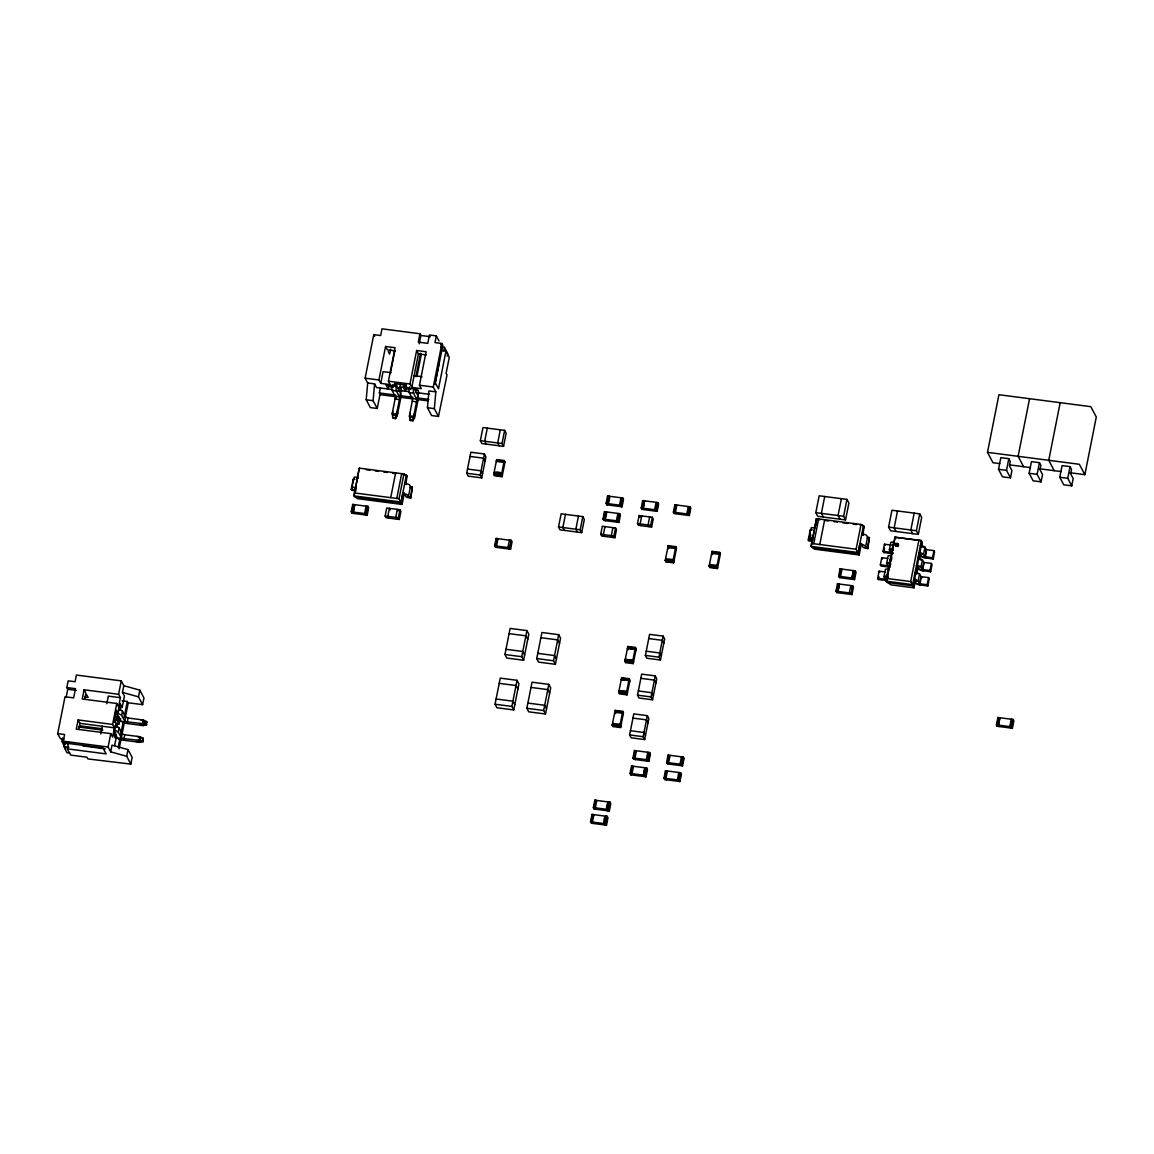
<?xml version="1.0" encoding="UTF-8"?>
<svg xmlns="http://www.w3.org/2000/svg" width="1154" height="1154" viewBox="0 0 1154 1154"><rect width="100%" height="100%" fill="white"/><g stroke="black" fill="none" stroke-linecap="round" stroke-linejoin="round"><path stroke-width="1.5" d="M356.586 478.232L358.173 478.174L356.398 477.15A3.606 1.039 11.2 0 0 353.917 477.742L354.826 479.458M380.055 394.235L377.228 408.473L370.333 407.578L366.207 399.774L367.679 382.984L365.126 378.166L373.781 334.631L380.676 335.525L382.003 328.818L419.955 333.751L420.864 335.453L419.19 343.834M377.228 408.473L373.103 400.669L374.574 383.893L367.679 382.984M427.442 407.737L428.927 390.946L435.823 391.841L434.351 408.631L438.477 416.435L431.567 415.527L427.442 407.737L434.351 408.631M405.992 484.622L406.857 475.823L403.943 473.948L359.283 468.135L354.033 495.903L357.394 498.643L402.054 504.442L404.347 492.888M863.091 535.139L863.942 526.339L861.043 524.464L816.368 518.651L811.118 546.419L814.479 549.16L859.153 554.959L861.447 543.404M63.859 739.151L60.397 738.704L57.7 733.598L65.013 696.756L73.64 697.881L75.472 688.664L66.845 687.553L68.173 680.846L75.082 681.74L76.409 675.047L121.257 680.874L123.81 685.692L122.483 692.4L124.43 696.078L122.194 707.388L119.598 707.056L118.992 710.114M66.225 696.929L67.74 689.255L66.845 687.553M62.417 737.911L61.753 741.257L65.36 748.066L64.696 748.383L67.019 752.769L69.745 752.942M68.649 742.152L67.321 748.859L106.139 753.894L102.98 747.951L64.177 742.902L63.268 741.2L64.595 734.507L57.7 733.598M65.331 748.124L63.715 746.537L64.379 743.19L67.826 743.638M112.616 724.423L78.111 719.937L76.279 729.14L110.784 733.627L112.587 737.031L114.419 727.828L112.616 724.423L116.77 703.478L82.266 699.007L84.098 689.789L118.602 694.275L120.405 697.68L118.573 706.883L116.77 703.478M78.688 729.472L79.914 723.342L78.111 719.937M84.675 699.338L85.901 693.193L84.098 689.789M100.816 733.93L102.331 726.255M106.803 703.781L108.317 696.107L120.405 697.68M67.321 748.859L70.625 755.091L87.012 757.226L87.92 758.928L130.82 764.107L126.695 756.303L110.669 751.845L108.115 747.027L110.784 733.627M118.602 694.275L121.257 680.874M113.669 722.346L114.174 719.822L116.756 720.168L118.862 724.135L116.28 723.803L114.174 719.822M116.756 720.168L117.419 716.807L114.837 716.475L115.588 712.71L118.17 713.042L120.088 703.421L122.194 707.388M110.669 751.845L112.01 745.152L128.022 749.61L132.147 757.399L130.82 764.107M113.914 735.661L114.534 732.588L117.448 738.113A4.457 1.284 11.2 0 0 118.804 739.094M115.66 726.861L116.28 723.803M117.246 718.913L117.852 715.841M114.78 737.723L115.818 732.444M116.871 727.179L117.564 723.659M118.271 720.139L118.963 716.62M120.362 709.595L121.055 706.075M116.208 734.954L115.66 737.752L119.973 738.315L120.867 740.017L119.107 748.859M119.54 718.206L118.977 721.005L123.29 721.567L124.199 723.269L122.007 734.261M114.592 745.599L116.208 737.536L114.102 733.569L116.006 723.933L114.506 721.091L116.669 710.215L118.17 713.042M118.862 724.135L119.526 720.788L117.419 716.807M120.16 721.308L120.708 718.524M119.251 739.281A4.457 1.284 11.2 0 0 120.261 739.627L120.809 739.772A4.457 1.284 11.2 0 0 122.512 740.089L139.764 742.339L143.24 741.661L142.779 740.81L121.79 738.372L118.314 732.155L119.15 727.972A4.457 1.284 11.2 0 0 114.65 726.082M123.06 722.721A4.457 1.284 11.2 0 0 123.593 722.88L124.142 723.024A4.457 1.284 11.2 0 0 125.844 723.342L143.096 725.592L146.558 724.914L146.111 724.063L125.108 721.625L121.646 715.408L122.468 711.225A4.457 1.284 11.2 0 0 118.545 709.436M118.213 747.157L119.973 738.315M120.795 734.132L123.29 721.567M124.127 717.384L127.286 701.473L122.108 700.795M125.382 717.312L128.181 703.175L127.286 701.473M121.43 738.07L122.223 733.785L119.15 727.972M124.747 721.322L125.555 717.038L122.468 711.225M123.925 738.964L124.762 734.766L139.85 736.728L143.284 738.3L143.24 741.661M127.243 722.216L128.08 718.019L143.183 719.981L146.616 721.553L146.558 724.914M126.695 756.303L128.022 749.61M127.964 702.743L142.62 704.647L138.494 696.857L139.822 690.15L123.81 685.692M142.62 704.647L143.947 697.954L139.822 690.15M143.183 719.981L142.346 724.178L143.096 725.592M143.976 724.582L144.019 721.221L140.586 719.649M142.779 740.81L143.284 738.3M146.111 724.063L146.616 721.553M355.49 491.691L356.153 488.315L354.653 488.214L355.331 489.801A3.174 0.909 11.2 0 1 352.893 490.551L351.148 489.527L353.153 479.386L354.35 479.545M351.927 488.69L352.605 485.315M352.936 483.627L353.153 479.386M351.234 511.799L352.706 504.413L367.924 506.39L368.66 507.789L367.203 515.174L351.984 513.198L351.234 511.799L366.453 513.775L367.203 515.174M351.797 512.015L353.268 504.63L354.682 504.817L353.225 512.203L351.797 512.015L353.889 513.443M351.984 513.198L352.576 510.256M378.93 379.969L385.58 346.474L395.072 347.7L388.422 381.195L390.211 384.599L380.733 383.359L378.93 379.969L365.126 378.166M380.733 383.359L383.056 371.646L390.961 372.67M396.673 396.788L380.286 394.668L379.377 392.966L380.387 387.932M390.629 349.099L389.634 354.119L388.278 351.566M390.355 373.377L394.87 350.614M365.299 514.929L366.64 514.958L364.635 513.689L366.02 506.144L368.112 507.572L367.52 510.53M366.063 513.862L367.52 506.476M366.453 513.775L367.924 506.39M393.413 387.196L388.682 386.576L388.177 389.086L386.071 385.119L395.995 386.402L396.486 383.893M395.101 398.995L392.187 413.651L392.98 418.253L395.577 418.585L397.25 415.628L400.582 398.88A4.457 0.966 -82.6 0 0 400.842 397.178L400.9 396.601A4.457 0.966 -82.6 0 0 400.654 393.283L396.457 385.335L392.144 384.787A4.457 0.966 -82.6 0 0 392.057 390.384L395.245 396.399L395.101 398.995L399.414 399.558L399.558 396.962L396.37 390.946A4.457 0.966 -82.6 0 1 396.457 385.335M401.981 390.874L399.875 386.907L400.38 384.397M412.31 398.822L400.986 397.351L400.092 395.649L400.914 391.466L398.043 391.091M399.414 399.558L395.577 418.585M403.323 387.355L403.828 384.845L405.919 388.811L405.429 391.321L403.323 387.355L399.875 386.907M409.973 383.993L416.637 350.499L426.114 351.739L419.465 385.234L421.268 388.638L411.776 387.398L409.973 383.993L388.422 381.195M419.955 333.751L418.296 342.132L427.788 343.358L429.447 334.992L436.342 335.886L439.054 340.993M385.147 516.026L386.749 507.991L399.962 509.722L400.885 511.453L399.298 519.473L386.071 517.757L385.147 516.026L398.375 517.742L399.298 519.473M411.776 387.398L418.426 353.903L416.637 350.499M390.716 497.648L395.649 472.866M415.873 376.694L420.518 353.254L421.268 354.667L416.955 376.435M409.396 387.023A4.457 0.966 -82.6 0 0 409.309 392.62L412.569 399.241L409.439 415.902L410.233 420.489L412.829 420.821L414.502 417.878L417.835 401.13A4.457 0.966 -82.6 0 0 418.094 399.414L418.137 398.837A4.457 0.966 -82.6 0 0 417.907 395.519L414.978 389.994L418.152 390.398M396.774 498.427L401.693 473.659M413.608 388.148A4.457 0.966 -82.6 0 0 413.622 393.182L416.882 400.049L412.829 420.821M428.076 400.871L418.238 399.587L417.33 397.885L418.166 393.702M402.054 504.442L399.024 498.73L403.943 473.948M398.375 517.742L399.962 509.722M406.049 484.392L404.722 483.425L406.049 483.598A3.606 1.039 11.2 0 1 409.583 484.983L410.449 486.584L408.444 496.725L407.564 495.124A3.606 1.039 11.2 0 0 404.044 493.739L402.703 493.566L401.491 502.87L354.48 496.754M405.169 484.276L406.857 475.823M436.342 335.886L435.015 342.579L441.91 343.488L442.819 345.176L435.332 382.868L438.491 388.826L445.963 351.133L440.799 350.47M403.164 494.417L404.924 494.806L405.819 496.364A3.174 0.909 11.2 0 0 409.468 497.908L410.752 498.066L412.31 487.075L410.449 486.584M410.752 498.066L412.31 487.075M435.823 391.841L433.269 387.023L441.91 343.488M434.885 384.253L438.866 364.159M443.756 350.715L444.42 347.368L440.972 346.921M447.218 356.11L447.723 353.6L444.42 347.368M438.477 416.435L447.016 374.992L446.108 373.29L449.267 357.379L445.963 351.133M466.678 473.27L470.861 452.224L484.406 453.984L485.921 456.84L481.737 477.886L468.192 476.126L466.678 473.27L480.237 475.03L481.737 477.886M480.352 440.698L482.963 427.543L504.644 430.37L506.159 433.212L503.548 446.367L481.867 443.554L480.352 440.698L502.033 443.525L503.548 446.367M487.305 428.105L484.694 441.261L486.209 444.117M480.237 475.03L484.406 453.984M500.317 429.807L497.706 442.963L499.206 445.805M493.724 474.337L496.667 459.566L504.269 460.547L505.019 461.961L502.077 476.732L494.475 475.736L493.724 474.337L501.341 475.318L502.077 476.732M497.533 475.52L494.489 475.116L493.912 474.034C492.974 470.587 503.447 471.943 501.514 475.015L502.091 476.112M502.033 443.525L504.644 430.37M501.341 475.318L504.269 460.547M503.995 462.552L504.269 461.167L496.653 460.186L496.292 461.412L503.909 462.393M494.633 545.828L496.105 538.442L511.309 540.418L512.059 541.817L510.587 549.203L495.383 547.227L494.633 545.828L509.852 547.804L510.587 549.203M496.537 546.073L498.009 538.687L496.653 538.658L495.196 546.044L497.273 547.472M507.948 547.559L509.419 540.173L510.919 540.505L510.039 548.987L508.698 548.958M509.852 547.804L511.309 540.418M510.616 546.03L511.208 543.087M495.066 704.228L500.259 678.119L517.05 680.312L518.925 683.846L513.746 709.941L496.941 707.763L495.066 704.228L511.871 706.407L513.746 709.941M504.947 654.52L510.126 628.411L526.931 630.603L528.792 634.137L523.613 660.232L506.808 658.054L504.947 654.52L521.738 656.698L523.613 660.232M511.871 706.407L517.05 680.312M521.738 656.698L526.931 630.603M558.522 526.96L561.132 513.804L582.813 516.631L584.313 519.473L581.703 532.629L560.022 529.816L558.522 526.96L580.202 529.787L581.703 532.629M526.844 708.296L532.037 682.202L548.828 684.38L550.703 687.914L545.525 714.009L528.72 711.83L526.844 708.296L543.649 710.475L545.525 714.009M536.725 658.588L541.904 632.493L558.709 634.671L560.57 638.205L555.391 664.3L538.586 662.122L536.725 658.588L553.516 660.766L555.391 664.3M565.46 514.367L562.849 527.522L564.364 530.378M578.471 516.054L575.86 529.21L577.375 532.066M543.649 710.475L548.828 684.38M553.516 660.766L558.709 634.671M580.202 529.787L582.813 516.631M602.994 519.04L604.451 511.655L619.669 513.631L620.419 515.03L618.948 522.416L603.73 520.44L602.994 519.04L618.198 521.017L618.948 522.416M606.095 503.418L607.552 496.032L622.771 498.009L623.521 499.408L622.049 506.794L606.831 504.817L606.095 503.418L621.314 505.394L622.049 506.794M600.715 534.273L602.316 526.253L615.544 527.969L616.467 529.715L614.866 537.735L601.638 536.019L600.715 534.273L613.942 535.99L614.866 537.735M605.634 520.685L603.542 519.257L605.013 511.871L605.59 512.967M607.235 504.716L608.115 496.249L608.692 497.345M606.831 504.817L607.711 500.389M604.97 519.444C606.672 501.528 607.797 520.728 603.542 519.257M608.071 503.822C609.774 485.906 610.899 505.106 606.643 503.634M604.956 526.599L603.369 534.619L604.292 536.365M612.889 527.623L611.303 535.658L612.226 537.389M617.044 522.171L618.385 522.199L616.38 520.916L617.852 513.53M622.078 503.62L621.487 506.577L619.482 505.293L620.953 497.908M613.942 535.99L615.544 527.969M617.808 521.103L619.28 513.718L618.385 522.199M620.91 505.481L622.381 498.095L622.958 499.192L621.617 499.163M618.198 521.017L619.669 513.631M621.314 505.394L622.771 498.009M637.498 523.584L639.085 515.549L652.313 517.28L653.236 519.011L651.635 527.032L638.422 525.315L637.498 523.584L650.726 525.301L651.635 527.032M641.206 507.976L642.663 500.591L657.881 502.567L658.631 503.966L657.16 511.352L641.941 509.376L641.206 507.976L656.424 509.953L657.16 511.352M642.345 509.289L643.225 500.807L643.802 501.903M643.182 508.38L644.567 500.836L643.182 508.38L641.754 508.193M641.739 515.896L640.138 523.93L641.061 525.661M649.673 516.934L648.072 524.955L648.995 526.7M590.545 821.792L592.002 814.407L607.22 816.383L607.97 817.797L606.499 825.182L591.281 823.206L590.545 821.792L605.763 823.768L606.499 825.182M593.358 807.584L594.829 800.198L610.048 802.189L610.783 803.588L609.326 810.974L594.108 808.997L593.358 807.584L608.576 809.56L609.326 810.974M592.449 822.037L593.906 814.652L592.565 814.623L591.108 822.009L593.185 823.451M593.921 807.814L595.392 800.429L596.733 800.458L595.349 807.988L593.921 807.814L596.012 809.242M594.108 808.997L594.988 804.569M650.726 525.301L652.313 517.28M656.597 511.135L654.592 509.866L656.063 502.48M612.197 725.145L615.125 710.374L622.742 711.354L623.477 712.768L620.549 727.539L612.947 726.544L612.197 725.145L619.799 726.126L620.549 727.539M618.688 692.472L621.617 677.701L629.218 678.696L629.969 680.095L627.04 694.867L619.424 693.886L618.688 692.472L626.29 693.467L627.04 694.867M624.891 661.228L627.819 646.456L635.421 647.452L636.171 648.851L633.243 663.622L625.627 662.641L624.891 661.228L632.493 662.223L633.243 663.622M628.685 662.41L625.641 662.021L625.915 660.636L625.627 662.641M612.947 726.544L613.221 724.553L612.947 725.938L612.37 724.842L619.972 725.823L620.563 726.919L617.52 726.53M656.02 510.039L657.491 502.654L658.068 503.75L656.64 503.562M656.424 509.953L657.881 502.567M657.189 508.193L657.78 505.236M619.799 726.126L622.742 711.354M626.29 693.467L629.218 678.696M632.493 662.223L635.421 647.452M620.563 726.919L620.91 725.693M605.403 816.296C603.758 834.573 602.287 814.147 606.831 816.484L607.408 817.566L605.98 817.393M606.759 809.473C612.327 791.658 603.008 810.324 608.187 809.661L608.764 810.757L607.422 810.728M606.831 816.484L605.937 824.951L604.595 824.922M608.187 809.661L609.658 802.275L608.23 802.088M605.763 823.768L607.22 816.383M608.576 809.56L610.048 802.189M606.528 822.009L607.119 819.051M608.764 810.757L609.355 807.8M673.388 512.16L674.859 504.774L690.063 506.75L690.813 508.149L689.342 515.535L674.138 513.559L673.388 512.16L688.606 514.136L689.342 515.535M629.608 734.939L633.791 713.893L647.336 715.653L648.851 718.509L644.668 739.555L631.123 737.795L629.608 734.939L643.167 736.699L644.668 739.555M637.513 695.17L641.682 674.124L655.241 675.883L656.741 678.74L652.573 699.786L639.013 698.026L637.513 695.17L651.058 696.929L652.573 699.786M645.403 655.4L649.587 634.354L663.132 636.114L664.646 638.97L660.463 660.016L646.918 658.256L645.403 655.4L658.948 657.174L660.463 660.016M674.527 513.472L675.407 504.99L675.984 506.087M665.252 560.44L668.18 545.669L675.782 546.664L676.532 548.063L673.604 562.835L665.988 561.854L665.252 560.44L672.854 561.435L673.604 562.835M673.95 512.376L675.378 512.564L676.835 505.178M668.469 548.77L668.166 546.289L675.782 547.284L676.157 549.91M665.988 561.854L666.276 559.849L666.002 561.233L665.425 560.137L673.027 561.132L673.604 562.214L673.965 560.988M632.969 757.918L634.44 750.533L649.644 752.509L650.394 753.923L648.923 761.308L633.719 759.332L632.969 757.918L648.187 759.895L648.923 761.308M630.055 773.411L631.526 766.025L646.745 768.001L647.495 769.415L646.024 776.801L630.805 774.81L630.055 773.411L645.274 775.387L646.024 776.801M633.532 758.135L634.988 750.749L636.344 750.778L634.96 758.322L633.532 758.135L635.623 759.577M672.854 561.435L675.782 546.664M630.805 774.81L631.685 770.382M688.202 514.222L689.674 506.837L690.251 507.933L688.794 515.319L686.789 514.049L688.246 506.664M643.167 736.699L647.336 715.653M651.058 696.929L655.241 675.883M658.948 657.174L663.132 636.114M688.606 514.136L690.063 506.75M647.033 761.063L648.375 761.092L646.37 759.808L647.755 752.264L649.832 753.706L649.255 756.649M647.798 759.996L649.255 752.61M645.274 775.387L646.745 768.001M648.187 759.895L649.644 752.509M645.75 775.099L646.341 772.141M666.594 762.448L668.065 755.062L683.269 757.053L684.019 758.452L682.548 765.838L667.344 763.861L666.594 762.448L681.812 764.438L682.548 765.838M663.983 778.142L665.454 770.757L680.658 772.733L681.408 774.146L679.937 781.532L664.733 779.556L663.983 778.142L679.201 780.118L679.937 781.532M667.733 763.76L668.613 755.293L669.205 756.375M664.545 778.359L666.002 770.973L667.358 771.002L665.973 778.546L664.545 778.359L666.623 779.801M664.733 779.556L665.31 776.599M667.156 762.679L668.584 762.852L670.041 755.466M709.133 566.152L712.061 551.381L719.678 552.362L720.413 553.776L717.485 568.547L709.883 567.552L709.133 566.152L716.735 567.133L717.485 568.547M709.883 567.552L709.58 564.45L717.197 565.446L717.499 567.927M712.061 551.987L711.787 553.372L719.389 554.367L719.663 552.982L712.061 551.987L712.451 554.627M716.735 567.133L719.678 552.362M681.408 764.525L682.879 757.139L683.457 758.236L682 765.621L679.994 764.337L681.451 756.952M678.047 781.287L679.389 781.316L677.384 780.032L678.768 772.488L680.846 773.93L680.269 776.873M678.812 780.219L680.269 772.834M681.812 764.438L683.269 757.053M679.201 780.118L680.658 772.733M813.253 538.831L811.651 538.817L812.416 540.317A3.174 0.909 11.2 0 1 809.978 541.067L808.233 540.043L810.252 529.902L811.853 530.061M808.694 540.894L809.69 535.831M810.036 534.143L810.252 529.902M809.906 540.115L810.829 534.937M815.806 512.65L819.167 495.787L846.949 499.408L848.897 503.057L845.536 519.92L817.753 516.314L815.806 512.65L843.603 516.271L845.536 519.92M815.936 525.301L816.614 521.925M813.714 543.722L818.633 518.954M824.721 496.508L821.374 513.371L823.307 517.035M819.758 544.515L824.677 519.733M841.396 498.672L838.049 515.549L839.982 519.199M843.603 516.271L846.949 499.408M838.597 576.25L840.054 568.864L855.273 570.841L856.023 572.24L854.551 579.625L839.333 577.649L838.597 576.25L853.801 578.226L854.551 579.625M836.001 591.18L837.458 583.794L852.676 585.77L853.426 587.184L851.955 594.57L836.737 592.579L836.001 591.18L851.205 593.156L851.955 594.57M840.617 569.081L839.723 577.563M836.737 592.579L837.328 589.636M859.153 554.959L856.124 549.232L861.043 524.464M853.801 578.226L855.273 570.841M860.249 544.933L862.081 545.366L862.904 546.881A3.174 0.909 11.2 0 0 866.553 548.424L867.851 548.583L864.649 545.64A3.606 1.039 11.2 0 0 861.129 544.255L859.802 544.082L858.576 553.386L811.579 547.27M863.134 534.908L862.269 534.792L863.942 526.339M851.205 593.156L852.676 585.77M854.58 576.452L855.172 573.509M852.272 589.91L852.287 585.871L851.392 594.339M865.529 547.241L867.548 537.1L866.668 535.499A3.606 1.039 11.2 0 0 863.149 534.114L861.807 533.941L862.269 534.792M867.39 547.732L869.409 537.591L867.548 537.1M867.851 548.583L869.409 537.591M886.748 580.592L878.338 579.539L877.675 578.284L879.088 571.187L885.017 571.951M890.311 567.09A4.082 1.168 11.2 0 1 889.417 567.09L881.021 566.037L880.358 564.796L881.771 557.699L887.686 558.464M892.994 553.603A4.082 1.168 11.2 0 1 892.1 553.603L883.69 552.55L883.041 551.295L884.44 544.198L891.854 545.164M888.594 527.104L891.941 510.241L919.738 513.862L921.671 517.511L918.324 534.374L890.527 530.768L888.594 527.104L916.391 530.725L918.324 534.374M878.338 579.539L878.901 576.697M883.69 552.55L884.541 548.294M897.509 510.962L894.162 527.825L896.095 531.489M888.219 569.081L886.82 576.178L887.96 577.476L883.993 576.683A4.082 1.168 11.2 0 1 886.301 576.134L888.104 577.49L887.296 576.221M890.902 555.593L889.489 562.69L890.643 563.974L886.676 563.195A4.082 1.168 11.2 0 1 888.969 562.647C891.335 563.902 893.153 554.757 890.383 555.536A4.082 1.168 11.2 0 0 888.075 556.098L886.69 563.368L887.888 565.734L890.426 566.152M892.172 549.189L893.585 542.091L894.725 543.39L893.066 542.048A4.082 1.168 11.2 0 0 890.758 542.596L889.373 549.867L890.556 552.232L893.109 552.665M887.44 576.235L888.854 569.138L887.7 569.037A4.082 1.168 11.2 0 0 885.406 569.586L884.007 576.856L885.753 580.505M894.061 542.135L892.807 549.261L891.653 549.145A4.082 1.168 11.2 0 0 889.345 549.708L893.196 550.516M914.011 587.819L912.641 584.616L886.315 581.198L895.057 537.173L886.315 581.198L890.599 584.775L914.011 587.819L915.713 579.236M914.184 513.141L910.838 530.003L912.771 533.653M916.391 530.725L919.738 513.862M895.72 538.413L895.057 537.173L921.382 540.591L912.641 584.616L910.694 581.558L918.872 540.375L921.382 540.591L922.19 546.621M915.685 572.644L914.43 580.909L918.267 581.299L919.637 583.722L927.167 584.717L927.83 585.972L919.377 584.833A4.082 1.168 11.2 0 1 916.088 583.549L914.545 580.938M914.357 580.577L913.304 585.871L886.964 582.438M915.757 573.538L917.156 566.499M919.954 552.405L918.555 559.445L917.863 558.334L919.046 558.536A4.082 1.168 11.2 0 1 922.334 559.82L923.82 562.387L922.407 569.485L929.98 570.509L930.643 571.764L922.19 570.624A4.082 1.168 11.2 0 1 918.916 569.34L917.401 566.758L921.08 567.104L922.407 569.485L918.757 569.167M920.993 547.126L922.046 541.832M916.738 574.086L918.094 567.22M919.796 558.637L920.488 555.204M915.035 572.543L916.233 572.745A4.082 1.168 11.2 0 1 919.507 574.014L918.094 581.126A4.082 1.168 11.2 0 0 914.819 579.842C912.15 578.515 915.713 582.784 913.78 579.669M919.666 574.202L920.993 576.582L919.579 583.693L915.93 583.361M924.945 556.704L923.618 554.324L919.911 553.963L921.296 556.372L924.945 556.704L926.359 549.607L924.873 547.039A4.082 1.168 11.2 0 0 921.584 545.755L920.402 545.553M919.911 584.919L921.166 576.654L928.581 577.62L929.23 578.861L927.83 585.972M922.738 570.711L923.979 562.445L931.393 563.412L932.057 564.667L930.643 571.764M925.277 557.93L926.518 549.665L933.932 550.631L934.596 551.886L933.182 558.983L924.729 557.844A4.082 1.168 11.2 0 1 921.455 556.56L921.296 556.372M927.167 584.717L928.581 577.62M929.98 570.509L931.393 563.412M933.182 558.983L932.519 557.728L933.932 550.631M999.782 463.605L992.988 462.725L987.492 452.339L998.931 394.726L1090.804 406.655L1096.3 417.041L1084.861 474.669L1069.542 472.678M998.513 469.317L1000.835 457.648L1008.827 458.686L1010.255 461.398L1009.389 465.812L1011.928 470.616L1010.486 477.871L1002.494 476.833L998.513 469.317L1006.504 470.356L1010.486 477.871M1006.504 470.356L1008.827 458.686M1029.556 398.707L1018.116 456.32L1023.612 466.706M1029.137 473.299L1031.46 461.629L1039.451 462.667L1040.879 465.379L1040.014 469.793L1042.552 474.597L1041.11 481.853L1033.119 480.814L1029.137 473.299L1037.129 474.337L1041.11 481.853M1037.129 474.337L1039.451 462.667M1060.18 402.674L1048.741 460.302L1054.237 470.688M996.436 724.871L997.907 717.485L1013.111 719.461L1013.861 720.861L1012.39 728.246L997.171 726.27L996.436 724.871L1011.654 726.847L1012.39 728.246M996.998 725.087L998.455 717.701L999.883 717.889L998.412 725.275L996.998 725.087L999.075 726.515M997.171 726.27L997.763 723.313M1010.486 728.001L1011.842 728.03L1009.822 726.746L1011.207 719.216L1013.299 720.644L1012.722 723.601M1059.761 477.28L1062.084 465.61L1070.075 466.649L1071.503 469.361L1070.638 473.775L1073.177 478.578L1071.734 485.834L1063.743 484.795L1059.761 477.28L1067.753 478.304L1071.734 485.834M1011.25 726.933L1012.722 719.548M1011.654 726.847L1013.111 719.461M1067.753 478.304L1070.075 466.649M397.005 411.704L395.62 415.224L393.038 414.892L392.692 411.141M414.257 413.94L412.872 417.459L410.29 417.128L409.944 413.377M396.067 416.075L397.755 413.118M413.32 418.311L415.007 415.368M352.662 489.7L351.148 489.527M809.762 540.216L808.233 540.043M137.182 742.008L140.644 741.33M139.764 723.832L143.529 723.731M136.432 740.579L140.197 740.479L140.701 737.969L137.268 736.396M890.484 552.261L883.041 551.295M887.801 565.763L880.358 564.796M922.594 546.996L925.032 547.212L923.46 554.136A4.082 1.168 11.2 0 0 920.185 552.853L919.132 552.679L919.911 553.963M920.055 559.791L922.493 560.007L920.921 566.917A4.082 1.168 11.2 0 0 917.646 565.633L916.593 565.46L917.372 566.744M128.08 718.019L125.584 717.124M124.762 734.766L122.252 733.872M420.864 335.453L430.341 336.694M395.288 350.903L387.383 349.864L385.58 346.474M418.426 353.903L426.345 354.927M414.113 375.685L422.018 376.709M987.492 452.339L1079.365 464.283L1084.861 474.669M419.465 385.234L433.269 387.023M406.41 385.176L394.495 383.575L395.995 386.402M1009.995 464.932L1030.407 467.586M1038.917 468.697L1061.045 471.568M397.726 387.744L400.9 388.162M405.919 388.811L410.665 389.432M392.648 389.533L376.536 387.571L374.574 383.893M397.914 390.211L408.429 391.581M415.44 392.49L429.461 394.307M392.057 390.384L396.37 390.946M409.309 392.62L413.622 393.182M379.377 392.966L395.779 395.086M400.092 395.649L413.017 397.337M417.33 397.885L428.812 399.385M395.144 396.197L399.457 396.76M412.44 398.519L416.753 399.082M412.353 401.246L416.666 401.808M366.207 399.774L373.103 400.669M392.533 417.402L395.13 417.734M409.785 419.638L412.382 419.984M470.024 456.436L483.584 458.196L485.084 461.037M467.514 469.058L481.074 470.818L482.574 473.674M494.186 472.65L501.788 473.63M493.912 474.034L501.514 475.015M819.975 519.834L816.368 518.651M825.197 520.512L828.673 520.959M833.895 521.637L837.386 522.084M842.608 522.776L847.829 523.454M853.051 524.132L856.528 524.58M860.004 525.027L863.495 525.488L858.129 552.521L811.118 546.419L816.484 519.372L816.945 520.238M688.823 507.746L690.251 507.933M895.475 537.331L918.872 540.375M814.811 527.825L813.483 527.666A3.606 1.039 11.2 0 0 811.002 528.258L811.839 529.859M366.366 469.765L369.843 470.212M375.064 470.89L378.541 471.351M383.763 472.029L387.254 472.476M392.475 473.154L395.952 473.616M402.919 474.51L406.396 474.972L401.029 502.004L354.033 495.903L359.283 468.135M812.791 537.966L811.478 537.807A3.606 1.039 11.2 0 0 808.997 538.399L809.819 540M618.429 514.626L619.857 514.814M925.003 556.747L932.519 557.728M811.45 543.433L856.124 549.232M410.305 497.215L408.487 496.855M354.35 492.917L399.024 498.73M887.296 578.515L910.694 581.558M877.675 578.284L885.147 579.25L886.229 580.549M709.306 565.835L716.908 566.83M667.517 561.435L672.09 562.027M711.412 567.133L715.97 567.725M510.068 541.414L511.496 541.601L510.919 540.505M648.75 638.566L662.295 640.326L663.81 643.182M646.24 651.202L659.785 652.962L661.3 655.804M509.087 633.633L525.892 635.825L527.767 639.359M540.865 637.7L557.67 639.893L559.546 643.427M505.986 649.298L522.776 651.476L524.652 655.01M537.75 653.366L554.555 655.544L556.43 659.093M640.845 678.336L654.405 680.095L655.905 682.952M638.35 690.957L651.895 692.732L653.409 695.573M618.861 692.169L626.463 693.165L627.04 694.261L627.401 693.02M499.22 683.341L516.026 685.534L517.886 689.068M530.999 687.423L547.804 689.602L549.665 693.136M527.883 703.074L544.688 705.267L546.563 708.801M496.105 699.007L512.91 701.185L514.785 704.719M632.955 718.105L646.5 719.865L648.014 722.707M630.445 730.727L643.99 732.487L645.504 735.343M682.028 758.048L684.019 758.452M67.74 689.255L76.366 690.366M645.504 769.011L646.932 769.184L646.355 768.102L645.461 776.57M84.704 697.002L88.151 697.449L86.795 694.896M79.914 723.342L114.419 727.828M79.612 725.808L102.042 728.722M78.645 727.006L102.793 730.136M63.268 741.2L108.115 747.027M82.857 745.917L105.288 748.831M63.715 746.537L68.894 747.201M921.094 576.639L921.83 577.909M65.288 744.503L64.379 743.19M122.483 692.4L138.494 696.857M143.933 721.409L147.063 722.404M891.58 553.559L890.441 552.261L891.104 553.516M888.912 567.047L887.758 565.763L888.421 567.003M352.807 489.599L351.941 487.998A3.606 1.039 11.2 0 1 354.379 487.291L356.153 488.315M920.546 545.582L921.209 546.823L921.051 545.669L919.839 553.934L918.988 552.665M925.119 556.776L925.782 558.017M918.007 558.363L918.671 559.603L918.512 558.449L917.329 566.729L916.449 565.446M922.58 569.557L923.243 570.797M999.883 717.889L998.412 725.275M998.455 717.701L999.032 718.798M997.907 717.485L998.643 718.884M919.752 583.751L920.416 585.006M894.206 542.149L894.869 543.404M884.44 544.198L885.104 545.453M889.979 562.734L890.643 563.974M881.771 557.699L882.421 558.94M879.088 571.187L879.752 572.442M855.46 572.023L854.883 570.927L853.989 579.409M850.859 585.684L849.301 592.911M842.045 569.268L840.487 576.495M840.054 568.864L840.804 570.264M838.597 585.107L838.02 584.011L837.126 592.492M837.458 583.794L838.208 585.193M719.663 552.982L720.24 554.079M712.061 551.381L712.811 552.78M674.859 504.774L675.595 506.173M675.422 548.511L667.892 547.674M668.18 545.669L668.916 547.083M642.663 500.591L643.413 501.99M673.215 559.589L665.699 558.752M639.085 515.549L640.008 517.295M607.552 496.032L608.302 497.432M604.451 511.655L605.201 513.054M635.811 650.697L635.421 648.072L627.819 647.077L628.194 649.716M627.819 646.456L628.569 647.87M633.604 661.776L633.243 663.002L632.666 661.92L625.064 660.925L625.641 662.021M629.608 681.942L629.218 679.317L621.602 678.321L622.194 679.417M668.065 755.062L668.801 756.476M621.617 677.701L622.367 679.115M504.269 461.167L504.846 462.264M440.395 343.546L442.559 347.628M666.002 770.973L666.594 772.069M665.454 770.757L666.19 772.17M622.367 713.201L614.851 712.379M623.117 714.614L622.727 711.975L615.125 710.994L615.515 713.619M615.125 710.374L615.875 711.773M634.988 750.749L635.58 751.845M634.44 750.533L635.176 751.946M620.174 724.279L612.644 723.457M633.517 766.429L631.959 773.656M632.666 767.338L632.089 766.242L631.195 774.723M631.526 766.025L632.277 767.424M496.653 538.658L497.244 539.755M419.234 393.125L417.128 389.158L407.203 387.859L405.703 385.032M496.105 538.442L496.84 539.841M373.781 334.631L374.675 336.333M414.502 417.878L413.752 416.45L409.439 415.902L410.233 420.489M609.658 802.275L610.235 803.372M397.25 415.628L396.5 414.214L392.187 413.651L392.937 415.065M595.392 800.429L595.969 801.511M594.829 800.198L595.579 801.612M592.565 814.623L593.142 815.719M592.002 814.407L592.752 815.82M398.13 510.89L397.322 509.376L395.735 517.396L396.644 519.141M390.196 509.866L389.388 508.337L387.787 516.372L388.71 518.103M354.682 504.817L353.225 512.203M353.268 504.63L353.845 505.726M352.706 504.413L353.456 505.813M144.019 721.221L144.466 722.072M140.6 738.156L139.85 736.728L139.014 740.926L139.764 742.339M921.166 576.654L921.325 577.822M868.573 538.283A3.174 0.909 11.2 0 1 867.245 538.024M410.593 487.608A3.174 0.909 11.2 0 1 410.16 487.507M898.389 544.27A1.515 1.414 -27.9 0 1 896.701 546.231A1.515 1.414 -27.9 0 1 895.865 543.938A1.515 1.414 -27.9 0 1 898.389 544.27A1.515 1.414 -27.9 0 0 895.98 544.183A1.515 1.414 -27.9 0 0 896.456 546.376M898.447 545.611A1.515 1.414 -27.9 0 1 897.596 546.376M396.37 397.769A4.457 0.966 -82.6 0 1 396.269 398.318M121.127 721.755A4.457 1.284 11.2 0 1 120.781 721.365L116.583 713.432A4.457 1.284 11.2 0 1 121.646 715.408M113.828 730.266A4.457 1.284 11.2 0 1 118.314 732.155M644.841 767.756L643.456 775.3L644.841 767.756M839.362 584.039L837.977 591.584L839.362 584.039M853.369 570.595L851.984 578.14L853.369 570.595M635.061 649.298L627.459 648.303L635.061 649.298M632.868 660.376L625.252 659.381L632.868 660.376M628.858 680.543L621.256 679.547L628.858 680.543M626.651 691.621L619.049 690.626L626.651 691.621"/></g></svg>
